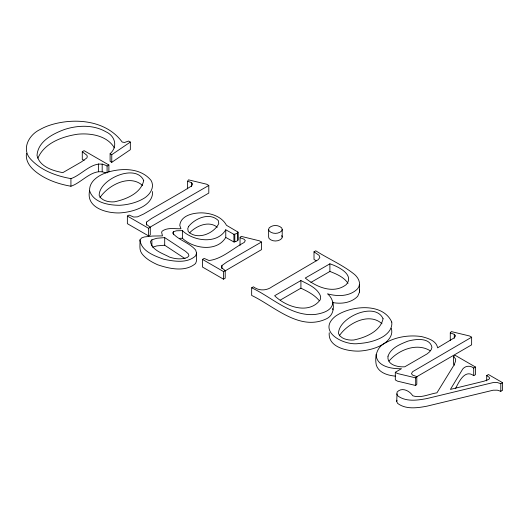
<?xml version="1.0" encoding="UTF-8"?>
<svg xmlns="http://www.w3.org/2000/svg" width="529" height="529" viewBox="0 0 529 529"><rect width="100%" height="100%" fill="white"/><g stroke="black" fill="none" stroke-linecap="round" stroke-linejoin="round"><path stroke-width="0.79" d="M152.412 191.518C153.331 198.183 148.166 203.619 142.77 206.641A39.06 22.549 0 0 1 119.673 212.929C106.805 213.352 85.724 207.871 89.599 190.704C89.163 181.196 98.592 175.397 106.435 172.599C121.015 167.852 140.489 167.508 151.043 180.402C155.321 187.663 149.271 195.717 142.77 199.016A39.06 22.549 0 0 1 119.673 205.298C108.716 205.265 93.355 202.739 89.599 190.704M329.23 332.741C327.835 347.48 347.771 351.349 359.026 351.117A39.06 22.549 0 0 0 382.123 344.829C387.803 341.727 393.761 335.207 391.215 328.311M208.796 185.454L151.373 218.609L146.573 222.061L146.388 224.27L150.282 227.311L150.282 234.942L148.583 235.921L127.363 223.668L127.363 216.044L129.063 215.058L133.744 217.055L137.474 216.864L143.524 214.08L182.849 191.372L191.524 185.983L192.754 184.046L191.498 182.617L187.623 181.249L188.476 179.834L206.674 184.224L208.796 185.454L208.796 193.078L150.17 227.1M332.913 302.191C332.47 310.959 321.758 313.525 314.695 314.51C290.699 316.421 271.946 297.219 251.665 287.809L251.665 295.44C274.207 306.126 299.764 331.908 326.869 318.603C335.988 313.988 334.91 299.507 327.477 293.813C337.528 296.657 349.953 296.676 357.703 288.662C361.486 283.888 358.715 278.188 354.754 274.63C342.904 264.983 328.602 258.959 315.76 250.806L314.008 251.817L314.008 259.448L316.421 260.837M261.498 242.024L226.71 262.106L221.889 265.571L221.631 267.74L225.202 270.564L225.202 278.194L223.496 279.173L202.462 267.033L202.462 259.402L204.168 258.423L209.034 260.519C221.982 259.045 232.892 248.425 244.246 242.427L245.311 240.616L243.962 239.154L240.04 237.706L241.079 236.344L259.422 240.821L261.498 242.024L261.498 249.648L224.904 271.033M486.713 380.88L486.713 375.544L488.465 374.532L502.55 382.665L502.55 390.29L500.804 391.301L497.353 390.184L493.147 390.21L427.068 406.146C417.493 407.965 405.829 409.717 397.563 403.329L396.724 401.451L397.1 392.049C401.848 386.878 409.585 390.719 412.746 395.765C420.74 398.529 429.085 393.993 436.947 392.816L454.054 364.984L455.429 361.571L455.714 359.171L453.538 356.387L455.284 355.376L475.465 367.027L475.465 374.658L473.719 375.663C464.594 368.832 458.696 382.52 455.436 388.722M396.724 401.451L396.975 400.268M395.527 376.152C388.147 375.491 378.797 372.985 376.304 365.07C374.433 356.103 377.038 346.33 386.091 342.494C396.796 336.702 409.486 334.837 421.487 336.563C427.604 338.15 436.458 340.577 437.609 347.844L454.365 337.76L455.568 335.783L454.292 334.335L450.278 332.893L451.316 331.584L469.514 335.975L471.637 337.204L471.637 344.829L416.773 376.727M268.633 229.441L269.129 227.926C272.382 224.666 278.452 224.713 281.706 227.946L282.202 229.441L282.202 237.071L281.706 238.566C278.452 241.786 272.375 241.832 269.129 238.586L268.633 237.071L268.633 229.441L269.129 230.955C272.375 234.208 278.452 234.155 281.706 230.935L282.202 229.441M225.764 229.798C216.989 244.623 193.343 241.211 182.379 230.618L176.422 230.803L173.4 231.709L172.619 233.058C178.828 240.378 189.402 242.666 195.651 250.052L196.583 253.06L195.591 255.897C187.154 263.66 174.18 261.333 163.977 259.316C154.673 255.97 141.236 251.295 139.967 239.915L141.587 237.957L144.377 236.946L152.55 236.046L162.476 235.881L161.629 232.363L162.099 231.206C167.376 227.179 174.821 228.997 180.958 228.759L179.774 225.394C180.773 215.323 193.356 212.81 201.734 212.863C211.124 213.121 221.823 216.5 226.478 225.294L237.891 232.019L237.957 240.153L236.734 241.191L233.917 241.965L225.764 237.422L225.764 229.798L233.917 234.34L236.734 233.56L237.957 232.522M37.903 158.184C44.357 142.989 62.25 136.528 77.545 134.221C90.624 132.905 107.208 135.603 114.383 147.889M359.548 284.357L359.548 291.988L357.703 296.286C351.335 302.905 341.284 304.221 332.629 302.528M225.764 237.422C216.989 252.254 193.343 248.842 182.379 238.242L179.397 238.341M99.968 197.595C108.24 185.176 129.711 173.757 142.645 185.56M339.32 335.783C347.593 323.364 369.063 311.945 381.991 323.748M108.881 164.988L107.083 166.027C94.102 158.435 82.26 175.013 70.926 178.604C55.525 175.919 39.715 169.974 29.393 157.735C21.801 147.439 29.73 134.465 39.827 129.651A48.079 27.759 0 0 1 54.408 123.872C77.922 117.855 106.898 121.194 122.206 142.063L124.573 142.473L128.587 141.058L130.339 142.063L130.339 149.694L111.764 162.324L110.111 161.371L110.111 153.741C118.126 146.533 115.064 135.808 105.853 131.747C93.329 124.58 77.968 125.155 64.584 129.453C52.788 133.817 37.857 141.388 37.023 155.48C39.682 166.847 52.728 170.682 62.799 172.652L81.327 161.96L86.901 157.893L87.278 156.597L86.901 155.275L82.273 151.697L84.065 150.659L108.881 164.988L108.881 171.852M389 361.128C398.271 349.861 416.978 342.435 430.209 350.773M189.468 232.985C196.047 225.956 208.869 220.236 217.293 227.285M151.889 239.809L150.448 241.436C151.684 250.296 162.76 253.345 169.531 257.101C175.238 259.025 181.698 259.732 187.385 257.411L188.886 255.851L188.476 253.999L185.639 251.407L164.698 237.6L156.855 238.255L151.889 239.809L151.889 245.912M376.139 354.351C376.231 366.604 391.949 369.037 401.498 368.693L395.308 372.271L395.308 379.895L397.477 381.151L415.675 385.489L415.675 377.865L416.812 376.608L412.607 375.107L411.45 373.672L412.653 371.669L471.637 337.204M415.675 385.489L416.812 384.233L416.812 376.608M111.764 162.324L111.764 154.699L130.339 142.063M26.45 153.35C24.975 164.096 34.544 171.614 42.756 176.514C51.425 181.54 61.086 184.528 70.926 186.228C82.147 182.69 92.998 167.224 105.899 172.97M127.363 216.044L148.583 228.297L150.282 227.311M202.462 259.402L223.496 271.549L225.202 270.564M251.665 287.809L253.417 286.804C259.031 291.109 266.676 290.818 272.276 286.612L318.193 259.706L319.827 257.577L319.093 255.348L314.008 251.817M300.915 280.549L274.637 295.724C285.845 306.833 309.141 314.947 320.25 299.791L320.66 296.465C317.625 288.001 308.321 284.423 300.915 280.549L300.915 288.179L280.317 300.069M329.891 263.826L305.266 278.042C316.316 287.068 333.449 294.514 346.257 284.609C354.88 274.511 337.773 266.358 329.891 263.826L329.891 271.45L310.893 282.42M486.713 375.544L489.246 377.356L489.596 378.519L488.657 379.445L484.022 381.191L450.417 389.404L461.711 370.71C463.774 365.903 469.805 364.891 473.719 368.039L475.465 367.027M396.724 393.827L397.563 395.699C405.829 402.086 417.493 400.341 427.068 398.516L493.147 382.579L497.353 382.553L500.804 383.677L502.55 382.665M152.603 247.215L156.855 245.886L164.698 245.231L185.011 258.621M415.675 377.865L397.477 373.52L395.308 372.271M329.891 271.45C336.596 274.042 343.876 277.117 348.029 283.299M300.915 288.179C307.508 291.34 314.319 294.746 319.066 300.459M110.111 153.741L111.764 154.699M84.124 160.532L82.273 159.328L82.273 151.697M454.404 365.129L453.538 364.012L453.538 356.387M332.43 308.5L332.913 309.822M281.706 235.577L282.202 237.071M237.957 240.153L237.891 232.019M359.469 289.634L359.548 291.988M500.804 383.677L500.804 391.301M473.719 368.039L473.719 375.663M454.292 334.335L454.292 338.15M450.278 332.893L450.278 340.517M240.04 237.706L240.04 245.337M234.797 234.407L234.797 242.037M233.917 234.34L233.917 241.965M223.496 271.549L223.496 279.173M221.889 265.571L221.889 268.62M196.583 253.06L196.583 260.685L195.591 263.528C185.15 272.395 169.366 268.758 157.596 264.751C151.684 262.02 145.64 258.813 141.739 253.424C138.869 249.49 140.33 244.411 139.967 239.915M191.498 182.617L191.498 186.426M187.623 181.249L187.623 188.879M182.379 230.618L182.379 238.242M173.4 231.709L173.4 234.757M164.698 237.6L164.698 245.231M148.583 228.297L148.583 235.921M146.573 222.061L146.573 225.109M107.083 166.027L107.083 172.89M102.183 163.904L102.183 171.528M98.387 163.838L98.387 171.469M70.926 178.604L70.926 186.228M391.764 322.075C392.683 328.747 387.512 334.176 382.117 337.204A39.06 22.549 0 0 1 359.026 343.486C344.306 346.111 316.302 331.531 335.426 316.269C350.377 305.583 382.811 302.178 391.764 322.075M388.002 356.182C386.706 365.096 398.238 367.298 404.804 366.782L427.115 353.901L429.621 351.798L431.274 349.537L431.948 347.242C429.654 337.224 415.483 339.036 407.866 341.152C400.281 344.167 390.898 347.824 388.002 356.182M143.716 180.515C141.131 193.29 125.922 199.453 114.363 201.827A13.046 7.532 0 0 1 103.016 199.645L100.523 197.707L99.188 195.452C98.744 179.529 135.609 162.793 143.716 180.515M383.069 318.703C380.477 331.478 365.268 337.641 353.716 340.015A13.046 7.532 0 0 1 342.369 337.833L339.876 335.895L338.534 333.64C338.097 317.717 374.962 300.981 383.069 318.703M188.628 226.419L187.769 228.541L188.212 231.504C197.079 240.53 213.875 233.758 218.768 223.575L218.358 220.633C209.841 211.937 195.155 218.246 188.628 226.419"/></g></svg>
